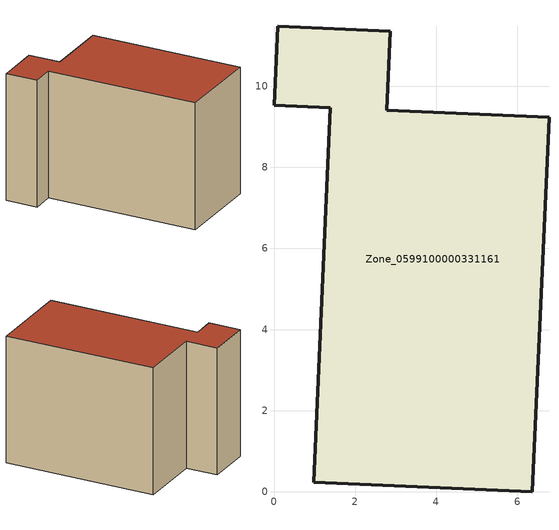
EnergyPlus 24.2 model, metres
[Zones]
Zone_0599100000331161
 floor ground (C_G): 6.37,0 0.98,0.24 1.39,9.47 0,9.53 0.09,11.48 2.86,11.35 2.78,9.41 6.78,9.24 z0.95
 wall outside (C_F): 0.98,0.24 6.37,0 6.78,9.24 2.78,9.41 2.86,11.35 0.09,11.48 0,9.53 1.39,9.47 0.98,0.24 z0.95:8.73
 roof outside (C_R): 0.09,11.48 0,9.53 1.39,9.47 0.98,0.24 6.37,0 6.78,9.24 2.78,9.41 2.86,11.35 z8.73
[BUILDING]
Pand.0599100000331161: North Axis=0; Terrain=City; Loads Convergence Tolerance Value=0.04; Temperature Convergence Tolerance Value=0.4; Solar Distribution=FullExterior; Maximum Number of Warmup Days=25; Minimum Number of Warmup Days=1
[Site:Location]
Rotterdam.The.Hague.AP_ZH_NLD Design_Conditions: Latitude=51.96; Longitude=4.45; Time Zone=1; Elevation=-4.5
[SITE:GROUNDTEMPERATURE:BUILDINGSURFACE]
18, 18, 18, 18, 18, 18, 18, 18, 18, 18, 18, 18
[MATERIAL] Thermal Absorptance=0.9; Solar Absorptance=0.7; Visible Absorptance=0.7
Name | Roughness | Thickness | Conductivity | Density | Specific Heat
G.TI.1975-1991 | MediumSmooth | 0.15 | 0.288461 | 540 | 1210
F.TI.1975-1991 | Rough | 0.3 | 0.230769 | 1920 | 840
R.TI.1975-1991 | MediumRough | 0.2 | 0.153846 | 1500 | 1000
[CONSTRUCTION]
C_G: G.TI.1975-1991
C_F: F.TI.1975-1991
C_R: R.TI.1975-1991
[ZONE]
Zone_0599100000331161: Type=1; Multiplier=1; Ceiling Height=Autocalculate; Volume=Autocalculate; Floor Area=autocalculate; Part of Total Floor Area=Yes
[ZONEINFILTRATION:DESIGNFLOWRATE]
Infil_Zone_0599100000331161: Zone or ZoneList or Space or SpaceList=Zone_0599100000331161; Schedule=AlwaysOn; Design Flow Rate Calculation Method=Flow/Area; Flow Rate per Floor Area=0.003; Constant Term Coefficient=1; Temperature Term Coefficient=0; Velocity Term Coefficient=0; Velocity Squared Term Coefficient=0
[HVACTEMPLATE:ZONE:IDEALLOADSAIRSYSTEM]
Zone_0599100000331161: Maximum Heating Supply Air Temperature=50; Minimum Cooling Supply Air Temperature=13; Maximum Heating Supply Air Humidity Ratio=0.0156; Minimum Cooling Supply Air Humidity Ratio=0.0077; Heating Limit=NoLimit; Cooling Limit=NoLimit; Dehumidification Control Type=ConstantSensibleHeatRatio; Cooling Sensible Heat Ratio=0.7; Dehumidification Setpoint=60; Humidification Control Type=None; Humidification Setpoint=30; Outdoor Air Method=None; Outdoor Air Flow Rate per Person=0.00944; Outdoor Air Flow Rate per Zone Floor Area=0; Outdoor Air Flow Rate per Zone=0; Demand Controlled Ventilation Type=None; Outdoor Air Economizer Type=NoEconomizer; Heat Recovery Type=None; Sensible Heat Recovery Effectiveness=0.7; Latent Heat Recovery Effectiveness=0.65
[ZONECONTROL:THERMOSTAT]
ThermostatControl_Zone_0599100000331161: Zone or ZoneList=Zone_0599100000331161; Control Type Schedule=DualSetpointControlType; Control 1=Thermostat_Zone_0599100000331161; Temperature Difference Between Cutout And Setpoint=0
[THERMOSTATSETPOINT:DUALSETPOINT]
Thermostat_Zone_0599100000331161: Heating Setpoint Temperature Schedule=HeatingSetpoint_Zone_0599100000331161; Cooling Setpoint Temperature Schedule=CoolingSetpoint_Zone_0599100000331161
[SCHEDULE:COMPACT]
HeatingSetpoint_Zone_0599100000331161: Through: 12/31, For: AllDays, Until: 24:00, 21
CoolingSetpoint_Zone_0599100000331161: Through: 12/31, For: AllDays, Until: 24:00, 24
DualSetpointControlType: Through: 12/31, For: AllDays, Until: 24:00, 4
AlwaysOn: Through: 12/31, For: AllDays, Until: 24:00, 1
